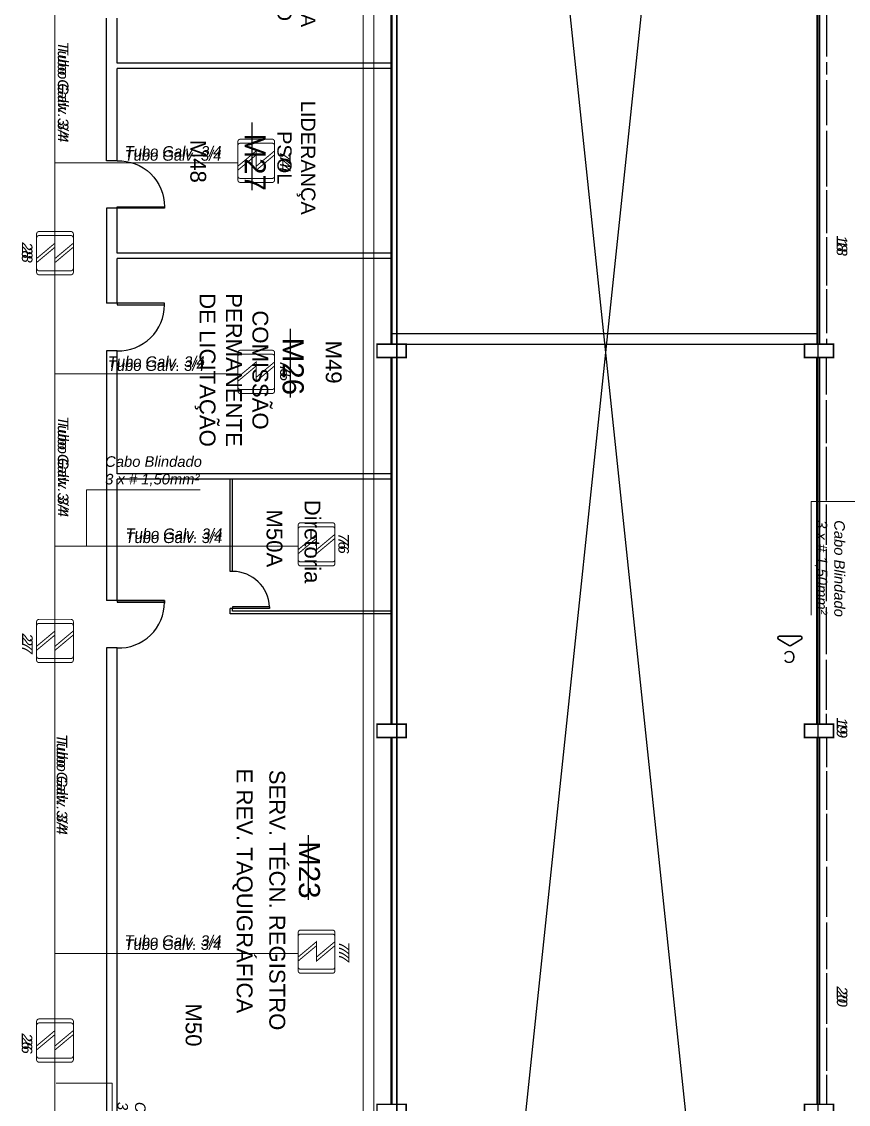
# Model space of a CAD drawing. Header units: metres. Extents: x -331 to 2982, y 362 to 2539.
# Drawn here: x 2831.44 to 2847.11, y 1343.76 to 1364.27 of the extents above; entities that cross this region are included whole.
import ezdxf
from ezdxf.enums import TextEntityAlignment as Align

# ---------------------------------------------------------------- set-up
doc = ezdxf.new("R2010")
doc.units = ezdxf.units.M
doc.layers.get('0').update_dxf_attribs({"color": 251})
for name, color, linetype in [('CX', 251, 'Continuous'), ('DET. FUMAÇA', 1, 'Continuous'), ('Div', 251, 'Continuous'), ('Pis', 251, 'Continuous')]:
    doc.layers.add(name, color=color, linetype=linetype)
doc.styles.add('ARIAL', font='arial.ttf')
doc.styles.add('DESTAQUE', font='arial.ttf', dxfattribs={"height": 0.4})
doc.styles.get("Standard").update_dxf_attribs({"font": 'arial.ttf', "height": 0.3})

# ---------------------------------------------------------------- blocks, each defined once
blk = doc.blocks.new('Detector de fumaça')
at = {"layer": 'DET. FUMAÇA', "linetype": 'Continuous', "lineweight": 15, "const_width": 0.0187}
blk.add_lwpolyline([(774.599, 539.816), (775.249, 539.816, -0.414214), (775.296, 539.769), (775.296, 539.167, -0.414214), (775.249, 539.12), (774.599, 539.12, -0.414214), (774.553, 539.167), (774.553, 539.769, -0.414214)], format="xyb", close=True, dxfattribs=at)
blk.add_lwpolyline([(774.773, 539.816), (775.064, 539.468), (774.773, 539.468), (775.064, 539.12)], dxfattribs=at)
blk = doc.blocks.new('derw')
at = {"layer": 'Div', "color": 2, "linetype": 'Continuous', "lineweight": 15}
blk.add_lwpolyline([(814.419, 2191.53), (814.419, 2192.589), (816.571, 2192.589)], dxfattribs=at)
at = {"layer": 'Div', "color": 2, "linetype": 'Continuous', "lineweight": 15, "insert": (814.772, 2193.224), "char_height": 0.2, "attachment_point": 1}
blk.add_mtext_dynamic_manual_height_columns('{\\fArial|b0|i1|c0|p34;Cabo Blindado \\P3 x # 1,50mm²}', width=13.3188, gutter_width=2.5, heights=[0], dxfattribs=at)
blk = doc.blocks.new('cb2')
at = {"layer": 'Div', "color": 2, "linetype": 'Continuous', "lineweight": 15}
blk.add_lwpolyline([(806.232, 1904.456), (806.232, 1903.382), (808.384, 1903.382)], dxfattribs=at)
at = {"layer": 'Div', "color": 2, "linetype": 'Continuous', "lineweight": 15, "insert": (806.585, 1904.017), "char_height": 0.2, "attachment_point": 1}
blk.add_mtext_dynamic_manual_height_columns('{\\fArial|b0|i1|c0|p34;Cabo Blindado \\P3 x # 1,50mm²}', width=13.3188, gutter_width=2.5, heights=[0], dxfattribs=at)
blk = doc.blocks.new('porta .9')
at = {"layer": 'CX', "ltscale": 8}
blk.add_lwpolyline([(0, 0), (0.03, 0), (0.03, 0.9), (0, 0.9)], close=True, dxfattribs=at)
at = {"layer": 'CX', "color": 1, "ltscale": 8}
blk.add_arc((0.03, 0.0295), 0.8705, 358.05796, 90, dxfattribs=at)

msp = doc.modelspace()

# ---------------------------------------------------------------- linework, layer by layer
at = {"lineweight": 0}
msp.add_lwpolyline([(2838.551, 1322.025), (2838.551, 1394.045), (2846.531, 1394.045), (2846.531, 1322.025)], close=True, dxfattribs=at)
at = {"layer": 'Div', "color": 150, "linetype": 'Continuous', "lineweight": 0}
for p, q in [((2832.075, 1303.727), (2832.075, 1379.154)), ((2835.541, 1361.596), (2832.075, 1361.596)), ((2835.541, 1357.598), (2832.075, 1357.598)), ((2836.683, 1354.331), (2832.075, 1354.331)), ((2836.683, 1346.615), (2832.075, 1346.615))]:
    msp.add_line(p, q, dxfattribs=at)
at = {"layer": 'Div', "lineweight": 0}
for p, q in [((2835.391, 1353.855), (2835.391, 1355.605)), ((2835.441, 1353.855), (2835.441, 1355.605)), ((2835.441, 1353.855), (2835.391, 1353.855)), ((2835.391, 1353.055), (2835.391, 1353.155)), ((2835.441, 1353.155), (2835.391, 1353.155)), ((2838.441, 1353.055), (2835.391, 1353.055)), ((2835.441, 1353.185), (2835.441, 1353.155)), ((2835.441, 1353.105), (2835.441, 1353.155)), ((2838.441, 1353.105), (2835.441, 1353.105))]:
    msp.add_line(p, q, dxfattribs=at)
at = {"layer": 'Div', "color": 230, "linetype": 'Continuous', "lineweight": 0}
for points in [[(2857.044, 1391.565), (2857.044, 1315.763, -0.414214), (2856.044, 1314.763), (2838.915, 1314.763, -0.414214), (2838.115, 1315.563), (2838.115, 1388.954, 0.414214)], [(2837.915, 1315.563), (2837.915, 1388.954, 0.414214)]]:
    msp.add_lwpolyline(points, format="xyb", dxfattribs=at)
at = {"layer": 'Pis'}
for p, q in [((2846.276, 1322.185), (2838.726, 1394.025)), ((2846.276, 1393.91), (2838.726, 1322.045)), ((2838.441, 1358.16), (2838.441, 1365.11)), ((2838.461, 1358.16), (2838.461, 1365.11)), ((2846.511, 1365.11), (2846.511, 1358.16)), ((2846.511, 1365.11), (2846.511, 1358.16)), ((2846.561, 1365.11), (2846.561, 1358.16)), ((2846.691, 1364.539), (2846.691, 1363.611)), ((2833.051, 1361.635), (2833.051, 1364.335)), ((2833.251, 1363.485), (2833.251, 1364.335)), ((2838.441, 1363.485), (2833.251, 1363.485)), ((2833.251, 1361.635), (2833.251, 1363.385)), ((2838.441, 1363.385), (2833.251, 1363.385)), ((2838.441, 1363.485), (2838.441, 1363.385)), ((2846.691, 1363.501), (2846.691, 1363.269)), ((2846.691, 1363.159), (2846.691, 1362.311)), ((2835.811, 1361.078), (2835.811, 1362.358)), ((2846.691, 1362.201), (2846.691, 1361.15)), ((2833.251, 1361.635), (2833.051, 1361.635)), ((2846.691, 1361.075), (2846.691, 1360.263)), ((2833.051, 1360.735), (2833.051, 1358.935)), ((2833.251, 1360.735), (2833.051, 1360.735)), ((2833.251, 1359.885), (2833.251, 1360.735)), ((2846.691, 1360.188), (2846.691, 1359.275)), ((2838.441, 1359.885), (2833.251, 1359.885)), ((2838.441, 1359.785), (2838.441, 1359.885)), ((2833.251, 1358.935), (2833.251, 1359.785)), ((2838.441, 1359.785), (2833.251, 1359.785)), ((2846.691, 1359.2), (2846.691, 1358.37)), ((2833.251, 1358.935), (2833.051, 1358.935)), ((2836.539, 1357.152), (2836.539, 1358.449)), ((2838.461, 1358.36), (2846.511, 1358.36)), ((2846.691, 1358.26), (2846.691, 1358.16)), ((2833.051, 1358.035), (2833.051, 1353.305)), ((2833.251, 1358.035), (2833.051, 1358.035)), ((2833.251, 1356.185), (2833.251, 1358.035)), ((2838.726, 1358.16), (2846.276, 1358.16)), ((2846.511, 1358.16), (2846.691, 1358.16)), ((2838.441, 1350.96), (2838.441, 1357.91)), ((2838.461, 1350.96), (2838.461, 1357.91)), ((2846.511, 1357.91), (2846.511, 1350.96)), ((2846.511, 1350.96), (2846.511, 1357.91)), ((2846.511, 1357.91), (2846.691, 1357.91)), ((2846.561, 1357.91), (2846.561, 1350.96)), ((2846.691, 1357.21), (2846.691, 1357.91)), ((2846.691, 1356.288), (2846.691, 1357.1)), ((2833.251, 1355.705), (2833.251, 1356.185)), ((2846.691, 1355.2), (2846.691, 1356.213)), ((2838.441, 1355.705), (2833.251, 1355.705)), ((2838.441, 1355.605), (2833.251, 1355.605)), ((2833.251, 1353.305), (2833.251, 1355.605)), ((2835.391, 1353.855), (2835.391, 1355.605)), ((2835.441, 1353.855), (2835.441, 1355.605)), ((2838.441, 1355.605), (2838.441, 1355.705)), ((2846.691, 1354.36), (2846.691, 1355.125)), ((2846.691, 1353.29), (2846.691, 1354.285)), ((2835.441, 1353.855), (2835.391, 1353.855)), ((2833.251, 1353.305), (2833.051, 1353.305)), ((2833.251, 1353.305), (2833.051, 1353.305)), ((2833.251, 1353.305), (2834.151, 1353.305)), ((2834.151, 1353.305), (2834.151, 1353.255)), ((2835.391, 1353.055), (2835.391, 1353.155)), ((2835.441, 1353.155), (2835.391, 1353.155)), ((2838.441, 1353.055), (2835.391, 1353.055)), ((2836.141, 1353.185), (2835.441, 1353.185)), ((2835.441, 1353.185), (2835.441, 1353.155)), ((2835.441, 1353.105), (2835.441, 1353.155)), ((2836.141, 1353.155), (2835.441, 1353.155)), ((2838.441, 1353.105), (2835.441, 1353.105)), ((2836.141, 1353.185), (2836.141, 1353.185)), ((2836.141, 1353.185), (2836.141, 1353.155)), ((2846.691, 1352.29), (2846.691, 1353.18)), ((2833.051, 1352.405), (2833.051, 1339.095)), ((2833.251, 1352.405), (2833.051, 1352.405)), ((2833.251, 1339.095), (2833.251, 1352.405)), ((2846.691, 1351.233), (2846.691, 1352.18)), ((2846.691, 1350.96), (2846.691, 1351.158)), ((2846.511, 1350.96), (2846.691, 1350.96)), ((2838.441, 1343.76), (2838.441, 1350.71)), ((2838.461, 1343.76), (2838.461, 1350.71)), ((2846.511, 1350.71), (2846.511, 1343.76)), ((2846.511, 1350.71), (2846.511, 1343.76)), ((2846.511, 1350.71), (2846.691, 1350.71)), ((2846.561, 1350.71), (2846.561, 1343.76)), ((2846.691, 1350.71), (2846.691, 1350.145)), ((2846.691, 1350.07), (2846.691, 1349.34)), ((2846.691, 1349.265), (2846.691, 1348.37)), ((2836.878, 1347.636), (2836.878, 1348.862)), ((2846.691, 1348.26), (2846.691, 1347.315)), ((2846.691, 1347.205), (2846.691, 1346.323)), ((2846.691, 1346.248), (2846.691, 1345.283)), ((2846.691, 1345.208), (2846.691, 1344.395)), ((2846.691, 1344.32), (2846.691, 1343.76))]:
    msp.add_line(p, q, dxfattribs=at)
at = {"layer": 'Pis', "const_width": 0.03}
for points in [[(2838.551, 1322.025), (2838.551, 1394.045), (2846.531, 1394.045), (2846.531, 1322.025)], [(2838.176, 1358.16), (2838.726, 1358.16), (2838.726, 1357.91), (2838.176, 1357.91)], [(2846.276, 1358.16), (2846.826, 1358.16), (2846.826, 1357.91), (2846.276, 1357.91)], [(2838.176, 1350.96), (2838.726, 1350.96), (2838.726, 1350.71), (2838.176, 1350.71)], [(2846.276, 1350.96), (2846.826, 1350.96), (2846.826, 1350.71), (2846.276, 1350.71)], [(2838.176, 1343.76), (2838.726, 1343.76), (2838.726, 1343.51), (2838.176, 1343.51)], [(2846.276, 1343.76), (2846.826, 1343.76), (2846.826, 1343.51), (2846.276, 1343.51)]]:
    msp.add_lwpolyline(points, close=True, dxfattribs=at)
msp.add_lwpolyline([(2845.999, 1352.442), (2845.785, 1352.57, -0.760667), (2845.801, 1352.628), (2846.196, 1352.628, -0.760667), (2846.212, 1352.57), (2845.999, 1352.442)], format="xyb", dxfattribs=at)
at = {"layer": 'Pis'}
msp.add_arc((2835.441, 1353.154), 0.701, 2.549, 89.9599, dxfattribs=at)

# ---------------------------------------------------------------- block references
at = {"layer": 'DET. FUMAÇA', "linetype": 'Continuous', "lineweight": 0, "rotation": 270}
for p in [(2296.42, 2136.596), (2296.42, 2136.52), (2292.607, 2134.847), (2292.607, 2134.771), (2296.42, 2132.598), (2296.42, 2132.522), (2297.562, 2129.331), (2297.562, 2129.255), (2292.607, 2127.501), (2292.607, 2127.425), (2297.562, 2121.615), (2297.562, 2121.539), (2292.607, 2119.931), (2292.607, 2119.855)]:
    msp.add_blockref('Detector de fumaça', p, dxfattribs=at)
at = {"layer": 'DET. FUMAÇA', "color": 3, "linetype": 'Continuous', "lineweight": 15, "rotation": 270}
msp.add_blockref('cb2', (943.021, 2161.411), dxfattribs=at)
at = {"layer": 'Div', "color": 150, "linetype": 'Continuous', "lineweight": 15}
msp.add_blockref('derw', (2018.254, -837.187), dxfattribs=at)
at = {"layer": 'Div', "color": 150, "linetype": 'Continuous', "lineweight": 15, "rotation": 270}
msp.add_blockref('derw', (640.567, 2158.578), dxfattribs=at)
at = {"layer": 'Pis', "xscale": -1, "rotation": 270}
msp.add_blockref('porta .9', (2833.251, 1360.735), dxfattribs=at)
at = {"layer": 'Pis', "rotation": 270}
for p in [(2833.251, 1358.935), (2833.251, 1353.305)]:
    msp.add_blockref('porta .9', p, dxfattribs=at)

# ---------------------------------------------------------------- texts
at = {"layer": 'Div', "color": 2, "linetype": 'Continuous', "lineweight": 0, "char_height": 0.2, "attachment_point": 1, "rotation": 270}
for insert in [(2832.33, 1363.891), (2832.33, 1363.815), (2832.33, 1356.794), (2832.33, 1356.718), (2832.309, 1350.774), (2832.309, 1350.698)]:
    msp.add_mtext_dynamic_manual_height_columns('{\\fArial|b0|i1|c0|p34;Tubo Galv. 3/4 }', width=13.3188, gutter_width=2.5, heights=[0], dxfattribs=dict(at, insert=insert))
at = {"layer": 'Div', "color": 2, "linetype": 'Continuous', "lineweight": 0, "char_height": 0.2, "attachment_point": 1}
for insert in [(2833.396, 1361.912), (2833.396, 1361.836), (2833.077, 1357.93), (2833.077, 1357.854), (2833.412, 1354.669), (2833.412, 1354.593), (2833.394, 1346.962), (2833.394, 1346.886)]:
    msp.add_mtext_dynamic_manual_height_columns('{\\fArial|b0|i1|c0|p34;Tubo Galv. 3/4 }', width=13.3188, gutter_width=2.5, heights=[0], dxfattribs=dict(at, insert=insert))
at = {"layer": 'Div', "color": 3, "linetype": 'Continuous', "lineweight": 0, "char_height": 0.2, "attachment_point": 1, "rotation": 270}
for s, insert in [('{\\fArial|b0|i1|c0|p34;74}', (2836.538, 1361.81)), ('{\\fArial|b0|i1|c0|p34;74}', (2836.538, 1361.734)), ('{\\fArial|b0|i1|c0|p34;28}', (2831.648, 1360.091)), ('{\\fArial|b0|i1|c0|p34;18}', (2847.085, 1360.219)), ('{\\fArial|b0|i1|c0|p34;18}', (2847.085, 1360.143)), ('{\\fArial|b0|i1|c0|p34;28}', (2831.648, 1360.015)), ('{\\fArial|b0|i1|c0|p34;75}', (2836.541, 1357.849)), ('{\\fArial|b0|i1|c0|p34;75}', (2836.541, 1357.773)), ('{\\fArial|b0|i1|c0|p34;76}', (2837.643, 1354.578)), ('{\\fArial|b0|i1|c0|p34;76}', (2837.643, 1354.502)), ('{\\fArial|b0|i1|c0|p34;27}', (2831.653, 1352.68)), ('{\\fArial|b0|i1|c0|p34;27}', (2831.653, 1352.604)), ('{\\fArial|b0|i1|c0|p34;19}', (2847.085, 1351.087)), ('{\\fArial|b0|i1|c0|p34;19}', (2847.085, 1351.011)), ('{\\fArial|b0|i1|c0|p34;77}', (2837.654, 1346.841)), ('{\\fArial|b0|i1|c0|p34;77}', (2837.654, 1346.765)), ('{\\fArial|b0|i1|c0|p34;20}', (2847.087, 1345.994)), ('{\\fArial|b0|i1|c0|p34;20}', (2847.087, 1345.918)), ('{\\fArial|b0|i1|c0|p34;26}', (2831.646, 1345.105)), ('{\\fArial|b0|i1|c0|p34;26}', (2831.646, 1345.029))]:
    msp.add_mtext_dynamic_manual_height_columns(s, width=13.3188, gutter_width=2.5, heights=[0], dxfattribs=dict(at, insert=insert))
at = {"layer": 'Pis'}
for s, height, style, p in [('M27', 0.4, 'DESTAQUE', (2835.667, 1361.607)), ('M48', 0.3, 'ARIAL', (2834.639, 1361.624)), ('M26', 0.4, 'DESTAQUE', (2836.388, 1357.739)), ('M49', 0.3, 'ARIAL', (2837.205, 1357.821)), ('M50A', 0.3, 'ARIAL', (2836.084, 1354.482)), ('M23', 0.4, 'DESTAQUE', (2836.695, 1348.202)), ('M50', 0.3, 'ARIAL', (2834.551, 1345.263))]:
    msp.add_text(s, height=height, rotation=270, dxfattribs=dict(at, style=style)).set_placement(p, align=Align.CENTER)
at = {"layer": 'Pis', "style": 'ARIAL'}
for s, p in [('Diretoria', (2836.804, 1355.213)), ('E REV. TAQUIGRÁFICA', (2835.518, 1350.12)), ('SERV. TÉCN. REGISTRO', (2836.136, 1350.098))]:
    msp.add_text(s, height=0.3, rotation=270, dxfattribs=at).set_placement(p)
at = {"layer": 'Pis', "char_height": 0.27, "width": 2.2626, "attachment_point": 8, "rotation": 270, "style": 'ARIAL'}
for s, insert in [('LIDERANÇA\\PGOVERNO', (2836.284, 1365.246)), ('LIDERANÇA\\PPSOL', (2836.284, 1361.692))]:
    msp.add_mtext(s, dxfattribs=dict(at, insert=insert))
at = {"layer": 'Pis', "insert": (2835.419, 1357.671), "char_height": 0.3, "attachment_point": 5, "rotation": 270}
msp.add_mtext_dynamic_manual_height_columns('COMISSÃO PERMANENTE DE LICITAÇÃO', width=3.30075, gutter_width=2.5, heights=[0], dxfattribs=at)
at = {"layer": 'Pis', "style": 'ARIAL'}
msp.add_attdef('C', text='A', height=0.225, rotation=180, dxfattribs=at).set_placement((2845.989, 1352.236), align=Align.MIDDLE_CENTER)

doc.saveas('drawing.dxf')
